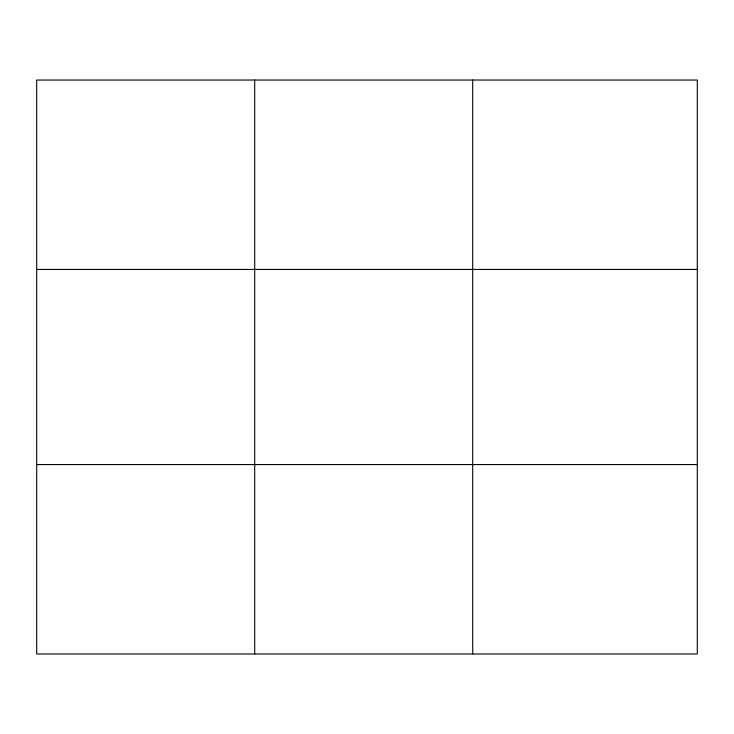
<?xml version="1.0" encoding="UTF-8"?>
<svg xmlns="http://www.w3.org/2000/svg" width="734" height="734" viewBox="0 0 734 734"><rect width="100%" height="100%" fill="white"/><g stroke="black" fill="none" stroke-linecap="round" stroke-linejoin="round"><path stroke-width="1.1" d="M254.698 653.966L254.698 80.034M472.696 653.966L472.696 80.034M697.3 269.433L697.3 80.034L36.7 80.034L36.7 653.966L697.3 653.966L697.3 269.433L36.7 269.433M36.7 464.567L697.3 464.567"/></g></svg>
